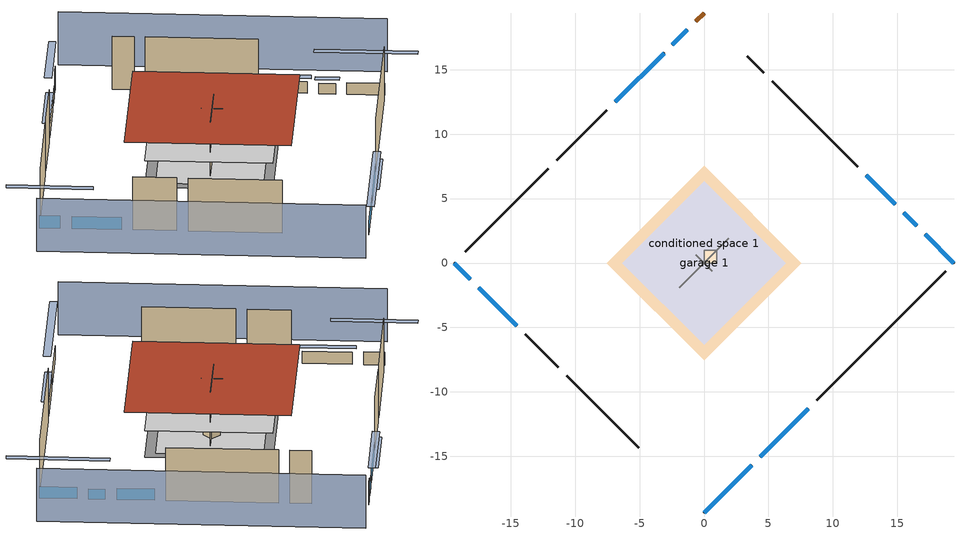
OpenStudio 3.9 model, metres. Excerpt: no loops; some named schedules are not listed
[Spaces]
conditioned space 1
 floor to garage 1 (Floor1 construction): -6.34,0 0,6.34 6.34,0 0,-6.34 z0
 floor foundation (Slab2 construction): -7.54,0 0,7.54 7.54,0 0,-7.54 z0
 floor adiabatic (AdiabaticFloorConstruction): -7.54,0 0,7.54 7.54,0 0,-7.54 z2.44
 wall outside (Wall3 construction): 8.74,-10.66 18.74,-0.66 z0:4.88
 wall outside (Wall4 construction): -10.64,-8.76 -5.08,-14.32 z0:4.88
 wall outside (Wall7 construction): -12.09,7.31 -18.53,0.87 z0:4.88
 wall outside (Wall8 construction): 11.94,7.45 5.29,14.11 z0:4.88
 wall outside (AdiabaticWallConstruction): 0,-19.4 3.72,-15.68 / 4.37,-15.03 8.09,-11.31 / -19.4,0 -18.15,-1.25 z0:1.16; -17.5,-1.9 -14.54,-4.86 z0:1.13; -1.3,18.1 -2.45,16.95 z0:1.1; -3.1,16.3 -6.9,12.5 z0:1.19; 19.4,0 17.16,2.24 / 14.84,4.56 12.6,6.8 z0:1.07; 16.5,2.9 15.5,3.9 z0:0.95
 wall outside (AdiabaticWallConstruction 1): 0,19.4 -0.65,18.75 z0:2.03
 wall to garage 1 (Wall5 construction): 1.94,1.94 -1.94,-1.94 z0:4.88
 wall to garage 1 (Wall6 construction): -0.65,0.65 0.65,-0.65 z0:4.88
 window (WindowConstruction): 0,-19.4 3.71,-15.68 z0:1.16
 window (WindowConstruction 1): 4.37,-15.03 8.09,-11.31 z0:1.16
 window (WindowConstruction 2): -19.4,0 -18.15,-1.25 z0:1.16
 window (WindowConstruction 3): -17.5,-1.9 -14.54,-4.86 z0:1.13
 window (WindowConstruction 4): -1.3,18.1 -2.45,16.95 z0:1.1
 window (WindowConstruction 5): -3.1,16.3 -6.9,12.5 z0:1.19
 window (WindowConstruction 6): 19.4,0 17.16,2.24 z0:1.07
 window (WindowConstruction 7): 16.5,2.9 15.5,3.9 z0:0.94
 window (WindowConstruction 8): 14.84,4.56 12.6,6.8 z0:1.07
 door (Door): 0,19.4 -0.65,18.75 z0:2.03
 ceiling adiabatic (AdiabaticFloorConstruction): 0,-7.54 7.54,0 0,7.54 -7.54,0 z2.44
 roof outside (Roof1 construction): 0,9.85 -9.85,0 0,-9.85 9.85,0 z4.88
garage 1
 floor foundation (Slab1 construction): -6.34,0 0,6.34 6.34,0 0,-6.34 z0
 wall outside (Wall1 construction): -13.88,-5.52 -11.29,-8.11 z0:4.88
 wall outside (Wall2 construction): -7.56,11.84 -11.44,7.96 z0:4.88
 wall outside (Wall9 construction): 4.63,14.77 3.34,16.06 z0:4.88
central ac and furnace airloop ret air space
 floor adiabatic (AdiabaticConst): 0,0 0,1 1,1 1,0 z0
 wall adiabatic (AdiabaticConst): 0,1 0,0 1,0 1,1 0,1 z0:1
 ceiling adiabatic (AdiabaticConst): 1,0 1,1 0,1 0,0 z1
shading: 22.63,3.23 3.23,22.63 / -22.63,-3.23 -3.23,-22.63 z0:4.88; 5.65,-13.75 -1.94,-21.34 -1.51,-21.77 6.09,-14.18 z3.9; 8.3,-11.1 4.16,-15.24 4.59,-15.67 8.73,-11.53 z1.46; -16.21,-3.19 -21.34,1.94 -21.77,1.51 -16.64,-3.62 z3.9; -14.32,-5.08 -17.71,-1.69 -18.14,-2.12 -14.75,-5.51 z1.43; -4.39,15.01 0.64,20.04 0.21,20.47 -4.82,15.44 z3.84; -7.12,12.28 -2.89,16.51 -3.32,16.94 -7.55,12.72 z1.49; 15.22,4.18 21.34,-1.94 21.77,-1.51 15.65,4.61 z3.81; 15.28,4.12 16.72,2.68 17.15,3.11 15.72,4.55 z1.25; 12.39,7.01 15.06,4.34 15.49,4.77 12.82,7.44 z1.37
[Site]
Portland Intl Arpt_OR: Latitude {deg}=45.59; Longitude {deg}=-122.6; Time Zone {hr}=-8; Elevation {m}=33; Terrain=Suburbs; Keep Site Location Information=Yes
[Site:GroundTemperature:Shallow]
10.2558, 8.96328, 8.85977, 9.47314, 11.9355, 14.3863, 16.5111, 17.8571, 17.9714, 16.8767, 14.8061, 12.4304
[Site:WaterMainsTemperature]
Calculation Method=Schedule; Temperature Schedule=mains temperature schedule
[Building]
Building 1
[Material] Roughness=Rough
Name | Thickness {m} | Conductivity {W/m-K} | Density {kg/m3} | Specific Heat {J/kg-K} | Thermal Absorptance | Solar Absorptance | Visible Absorptance
slate or tile shingles | 0.01905 | 0.840978 | 1899.972 | 799.717 | 0.9 | 0.75 | 0.75
roof rigid ins | 0.103632 | 0.029427 | 32.04 | 1214.23 | 0.9 | 0.7 | 0.7
osb sheathing 0.75 in. | 0.01905 | 0.115458 | 512.64 | 1214.23 | 0.9 | 0.7 | 0.7
roof stud and cavity | 0.2032 | 0.159782 | 78.34581 | 1123.46 | 0.9 | 0.7 | 0.7
gypsum board | 0.0127 | 0.160291 | 801 | 837.4 | 0.9 | 0.6 | 0.6
wood siding | 0.0254 | 0.102417 | 544.68 | 1172.36 | 0.9 | 0.85 | 0.85
osb sheathing 0.5 in. | 0.0127 | 0.115458 | 512.64 | 1214.23 | 0.9 | 0.7 | 0.7
wall stud and cavity | 0.1397 | 0.727959 | 139.0536 | 1170.24 | 0.9 | 0.6 | 0.6
wall rigid ins | 0.051816 | 0.029427 | 32.04 | 1214.23 | 0.9 | 0.7 | 0.7
wall stud and cavity 1 | 0.1397 | 0.230639 | 139.0536 | 1170.24 | 0.9 | 0.7 | 0.7
wall rigid ins 1; wall rigid ins 2; exterior vertical ins; exterior vertical ins 1 | 0.051816 | 0.029427 | 32.04 | 1214.23
wall stud and cavity 2 | 0.1397 | 0.181744 | 139.0536 | 1170.24 | 0.9 | 0.7 | 0.7
floor stud and cavity | 0.1397 | 0.923637 | 92.3553 | 1139.71 | 0.9 | 0.7 | 0.7
floor covering | 0.0127 | 0.0433444 | 54.468 | 1339.84 | 0.9 | 0.6 | 0.6
concrete 4.0 in. | 0.1016 | 1.803125 | 2242.8 | 837.4 | 0.9 | 0.7 | 0.7
floor covering 1 | 0.0127 | 0.0450781 | 54.468 | 1339.84 | 0.9 | 0.9 | 0.9
wood siding 1; wood siding 2 | 0.0254 | 0.102417 | 544.68 | 1172.36
wall rigid ins 3; floor rigid ins | 0.512978 | 0.029427 | 32.04 | 1214.23 | 0.9 | 0.7 | 0.7
wall stud and cavity 3 | 0.0889 | 0.380278 | 52.3479 | 1209.89 | 0.9 | 0.7 | 0.7
door material | 0.04445 | 0.0612267 | 512.64 | 1214.23 | 0.9 | 0.7 | 0.7
floor stud and cavity 1 | 0.1397 | 1.75129 | 37.0049 | 1207.88 | 0.9 | 0.7 | 0.7
wall stud and cavity 4 | 0.0889 | 0.391764 | 83.0341 | 1211.67 | 0.9 | 0.7 | 0.7
furniture material conditioned space 1; furniture material garage 1 | 0.1524 | 0.115458 | 640.8 | 1214.23 | 0.9 | 0.6 | 0.6
[Construction]
Roof1 construction: slate or tile shingles, roof rigid ins, osb sheathing 0.75 in., roof stud and cavity, gypsum board
Wall1 construction; Wall2 construction; Wall9 construction: wood siding, osb sheathing 0.5 in., wall stud and cavity
Wall3 construction; Wall4 construction: wood siding, wall rigid ins, osb sheathing 0.5 in., wall stud and cavity 1, gypsum board
Wall5 construction: wall rigid ins 1, osb sheathing 0.5 in., wall stud and cavity 2, gypsum board
Wall6 construction: wall rigid ins 2, osb sheathing 0.5 in., wall stud and cavity 2, gypsum board
Wall7 construction; Wall8 construction: wood siding, wall rigid ins 2, osb sheathing 0.5 in., wall stud and cavity 1, gypsum board
Floor1 construction: floor stud and cavity, osb sheathing 0.75 in., floor covering
Slab1 construction: concrete 4.0 in.
Slab2 construction: concrete 4.0 in., floor covering 1
WindowConstruction; WindowConstruction 1; WindowConstruction 2; WindowConstruction 3; WindowConstruction 4; WindowConstruction 5; WindowConstruction 6; WindowConstruction 7; WindowConstruction 8: WindowMaterial
AdiabaticWallConstruction: wood siding 1, wall rigid ins 3, wall stud and cavity 3, gypsum board
Door: door material
AdiabaticWallConstruction 1: wood siding 2, wall rigid ins 3, wall stud and cavity 3, gypsum board
AdiabaticFloorConstruction: floor stud and cavity 1, floor rigid ins, osb sheathing 0.75 in., floor covering
PartitionWallConstruction: gypsum board, wall stud and cavity 4, gypsum board
furniture construction conditioned space 1: furniture material conditioned space 1
furniture construction garage 1: furniture material garage 1
AdiabaticConst: Adiabatic
[WindowMaterial:SimpleGlazingSystem]
WindowMaterial: U-Factor {W/m2-K}=2.15764; Solar Heat Gain Coefficient=0.44
[Material:NoMass]
Adiabatic: Roughness=Rough; Thermal Resistance {m2-K/W}=176.1
[ThermalZone] Multiplier=1; Use Ideal Air Loads=No
Name | Volume {m3} | Thermostat
conditioned space | 749.83 | conditioned space temperature setpoint
garage | 195.726
central ac and furnace airloop ret air zone | 1
[Sizing:Zone] Zone Cooling Design Supply Air Temperature Input Method=SupplyAirTemperature; Zone Cooling Design Supply Air Temperature {C}=14; Zone Cooling Design Supply Air Temperature Difference {deltaC}=11.11; Zone Heating Design Supply Air Temperature Input Method=SupplyAirTemperature; Zone Heating Design Supply Air Temperature {C}=40; Zone Heating Design Supply Air Temperature Difference {deltaC}=11.11; Zone Cooling Design Supply Air Humidity Ratio {kg-H2O/kg-air}=0.0085; Zone Heating Design Supply Air Humidity Ratio {kg-H2O/kg-air}=0.008; Cooling Design Air Flow Method=DesignDay; Heating Design Air Flow Method=DesignDay; Account for Dedicated Outdoor Air System=No; Dedicated Outdoor Air System Control Strategy=NeutralSupplyAir; Dedicated Outdoor Air Low Setpoint Temperature for Design {C}=autosize; Dedicated Outdoor Air High Setpoint Temperature for Design {C}=autosize; Zone Load Sizing Method=Sensible Load Only No Latent Load; Zone Latent Cooling Design Supply Air Humidity Ratio Input Method=HumidityRatioDifference; Zone Cooling Design Supply Air Humidity Ratio Difference {kgWater/kgDryAir}=0.005; Zone Latent Heating Design Supply Air Humidity Ratio Input Method=HumidityRatioDifference; Zone Humidification Design Supply Air Humidity Ratio Difference {kgWater/kgDryAir}=0.005; Sizing Option=Coincident
garage; central ac and furnace airloop ret air zone
[Space]
Name | Thermal Zone | Volume {m3}
conditioned space 1 | conditioned space | 749.83
garage 1 | garage | 195.726
central ac and furnace airloop ret air space | central ac and furnace airloop ret air zone
[ThermostatSetpoint:DualSetpoint]
conditioned space temperature setpoint: Heating Setpoint Temperature Schedule=heating setpoint; Cooling Setpoint Temperature Schedule=cooling setpoint; Temperature Difference Between Cutout And Setpoint {deltaC}=0
[Foundation:Kiva] Exterior Vertical Insulation Depth {m}=0.6096; Wall Height Above Grade {m}=0.1016; Wall Depth Below Slab {m}=0.2032
Name | Initial Indoor Air Temperature {C} | Exterior Vertical Insulation Material
Foundation Kiva 1 | 13.4258 | exterior vertical ins
Foundation Kiva 2 | 20 | exterior vertical ins 1
[Foundation:Kiva:Settings]
Soil Conductivity {W/m-K}=1.3848; Soil Density {kg/m3}=1842.3; Soil Specific Heat {J/kg-K}=418.7; Ground Solar Absorptivity=0.9; Ground Thermal Absorptivity=0.9; Ground Surface Roughness {m}=0.03; Far-Field Width {m}=40; Deep-Ground Boundary Condition=ZeroFlux; Deep-Ground Depth {m}=40; Minimum Cell Dimension {m}=0.2; Maximum Cell Growth Coefficient=3; Simulation Timestep=Timestep
[SurfaceProperty:ExposedFoundationPerimeter] Exposed Perimeter Calculation Method=TotalExposedPerimeter
Name | Total Exposed Perimeter {m}
Slab1 | 21.9456
Slab2 | 37.12464
[SurfaceProperty:IncidentSolarMultiplier] Incident Solar Multiplier=1; Incident Solar Multiplier Schedule=trans schedule winter=0.85 summer=0.7
Window1; Window2; Window3; Window4; Window5; Window6; Window7; Window8; Window9
[InternalMass:Definition] Design Level Calculation Method=SurfaceArea
Name | Construction | Surface Area {m2}
partition wall mass | PartitionWallConstruction | 307.509
furniture mass conditioned space 1 | furniture construction conditioned space 1 | 123.004
furniture mass garage 1 | furniture construction garage 1 | 8.02682
[InternalMass] Multiplier=1
Name | Internal Mass Definition | Space or SpaceType
partition wall mass | partition wall mass | conditioned space 1
furniture mass conditioned space 1 | furniture mass conditioned space 1 | conditioned space 1
furniture mass garage 1 | furniture mass garage 1 | garage 1
[Fan:SystemModel]
central ac and furnace supply fan: Availability Schedule=Always On Discrete; Design Maximum Air Flow Rate {m3/s}=0.53802; Speed Control Method=Discrete; Electric Power Minimum Flow Rate Fraction=0.2; Design Pressure Rise {Pa}=500; Motor Efficiency=1; Motor In Air Stream Fraction=1; Design Electric Power Consumption {W}=autosize; Design Power Sizing Method=PowerPerFlow; Electric Power Per Unit Flow Rate {W/(m3/s)}=794.58; Electric Power Per Unit Flow Rate Per Unit Pressure {W-s/m3-Pa}=1.66667; Fan Total Efficiency=0.7; Motor Loss Radiative Fraction=0; Speed Flow Fraction 1=0.90175; Speed Electric Power Fraction 1=0.73327; Speed Flow Fraction 2=1; Speed Electric Power Fraction 2=1
[EnergyManagementSystem:Sensor]
Name | Output Variable or Output Meter Index Key | Output Variable or Output Meter
central_ac_and_furnace_supply_fan_s; central_ac_and_furnace_supply_fan_s_1 | central ac and furnace supply fan | Fan Electricity Energy
water_heater_amb_temp; fridge_tin_s_1 | garage | Zone Mean Air Temperature
water_heater_amb_rh | garage | Zone Air Relative Humidity
water_heater_T_set | water heater setpoint | Schedule Value
out_pb_s |  | Site Outdoor Air Barometric Pressure
out_wt_s |  | Site Outdoor Air Humidity Ratio
site_vw_s |  | Site Wind Speed
cool_season | cooling season schedule | Schedule Value
central_ac_and_furnace_airloop_Fan_RTF_s | central ac and furnace supply fan | Fan Runtime Fraction Speed 1
central_ac_and_furnace_airloop_Fan_RTF_s_1 | central ac and furnace supply fan | Fan Runtime Fraction Speed 2
central_ac_and_furnace_airloop_AH_MFR_s | Node 5 | System Node Mass Flow Rate
central_ac_and_furnace_airloop_AH_VFR_s | Node 5 | System Node Current Density Volume Flow Rate
central_ac_and_furnace_airloop_AH_Tout_s | Node 5 | System Node Temperature
central_ac_and_furnace_airloop_AH_Wout_s | Node 5 | System Node Humidity Ratio
central_ac_and_furnace_airloop_RA_T_s | Node 8 | System Node Temperature
central_ac_and_furnace_airloop_Ra_W_s | Node 8 | System Node Humidity Ratio
central_ac_and_furnace_airloop_0_DZ_T_s | garage | Zone Air Temperature
central_ac_and_furnace_airloop_0_DZ_W_s | garage | Zone Mean Air Humidity Ratio
natural_vent_s | natural vent schedule | Schedule Value
htg_sp_s | heating setpoint | Schedule Value
clg_sp_s | cooling setpoint | Schedule Value
mech_vent_range_fan_0_sch_s | mech vent range fan 0 schedule | Schedule Value
mech_vent_bath_fan_0_sch_s | mech vent bath fan 0 schedule | Schedule Value
clothes_dryer_exhaust_0_sch_s | clothes_dryer | Schedule Value
htg_load_cond |  | Heating:EnergyTransfer:Zone:CONDITIONED SPACE
clg_load_cond |  | Cooling:EnergyTransfer:Zone:CONDITIONED SPACE
htg_load_duct |  | Heating:EnergyTransfer:Zone:CENTRAL AC AND FURNACE AIRLOOP RET AIR ZONE
clg_load_duct |  | Cooling:EnergyTransfer:Zone:CENTRAL AC AND FURNACE AIRLOOP RET AIR ZONE
s_conv | Floor1 | Surface Inside Face Convection Heat Gain Energy
s_ig | Floor1 | Surface Inside Face Internal Gains Radiation Heat Gain Energy
s_sol | Floor1 | Surface Inside Face Solar Radiation Heat Gain Energy
s_lgt | Floor1 | Surface Inside Face Lights Radiation Heat Gain Energy
s_surf | Floor1 | Surface Inside Face Net Surface Thermal Radiation Heat Gain Energy
s_conv_1 | inferred conditioned ceiling | Surface Inside Face Convection Heat Gain Energy
s_ig_1 | inferred conditioned ceiling | Surface Inside Face Internal Gains Radiation Heat Gain Energy
s_sol_1 | inferred conditioned ceiling | Surface Inside Face Solar Radiation Heat Gain Energy
s_lgt_1 | inferred conditioned ceiling | Surface Inside Face Lights Radiation Heat Gain Energy
s_surf_1 | inferred conditioned ceiling | Surface Inside Face Net Surface Thermal Radiation Heat Gain Energy
s_conv_2 | inferred conditioned floor | Surface Inside Face Convection Heat Gain Energy
s_ig_2 | inferred conditioned floor | Surface Inside Face Internal Gains Radiation Heat Gain Energy
s_sol_2 | inferred conditioned floor | Surface Inside Face Solar Radiation Heat Gain Energy
s_lgt_2 | inferred conditioned floor | Surface Inside Face Lights Radiation Heat Gain Energy
s_surf_2 | inferred conditioned floor | Surface Inside Face Net Surface Thermal Radiation Heat Gain Energy
s_conv_3 | Roof1 | Surface Inside Face Convection Heat Gain Energy
s_ig_3 | Roof1 | Surface Inside Face Internal Gains Radiation Heat Gain Energy
s_sol_3 | Roof1 | Surface Inside Face Solar Radiation Heat Gain Energy
s_lgt_3 | Roof1 | Surface Inside Face Lights Radiation Heat Gain Energy
s_surf_3 | Roof1 | Surface Inside Face Net Surface Thermal Radiation Heat Gain Energy
s_conv_4 | Slab2 | Surface Inside Face Convection Heat Gain Energy
s_ig_4 | Slab2 | Surface Inside Face Internal Gains Radiation Heat Gain Energy
s_sol_4 | Slab2 | Surface Inside Face Solar Radiation Heat Gain Energy
s_lgt_4 | Slab2 | Surface Inside Face Lights Radiation Heat Gain Energy
s_surf_4 | Slab2 | Surface Inside Face Net Surface Thermal Radiation Heat Gain Energy
ss_sol | Door1 | Surface Inside Face Solar Radiation Heat Gain Energy
ss_lgt | Door1 | Surface Inside Face Lights Radiation Heat Gain Energy
ss_conv | Door1 | Surface Inside Face Convection Heat Gain Energy
ss_ig | Door1 | Surface Inside Face Internal Gains Radiation Heat Gain Energy
ss_surf | Door1 | Surface Inside Face Net Surface Thermal Radiation Heat Gain Energy
ss_conv_1 | Window1 | Surface Inside Face Convection Heat Gain Energy
ss_ig_1 | Window1 | Surface Inside Face Internal Gains Radiation Heat Gain Energy
ss_surf_1 | Window1 | Surface Inside Face Net Surface Thermal Radiation Heat Gain Energy
ss_trans_in | Window1 | Surface Window Transmitted Solar Radiation Rate
ss_back_out | Window1 | Surface Window Shortwave from Zone Back Out Window Heat Transfer Rate
ss_trans_out | Window1 | Surface Inside Face Initial Transmitted Diffuse Transmitted Out Window Solar Radiation Rate
ss_conv_2 | Window2 | Surface Inside Face Convection Heat Gain Energy
ss_ig_2 | Window2 | Surface Inside Face Internal Gains Radiation Heat Gain Energy
ss_surf_2 | Window2 | Surface Inside Face Net Surface Thermal Radiation Heat Gain Energy
ss_trans_in_1 | Window2 | Surface Window Transmitted Solar Radiation Rate
ss_back_out_1 | Window2 | Surface Window Shortwave from Zone Back Out Window Heat Transfer Rate
ss_trans_out_1 | Window2 | Surface Inside Face Initial Transmitted Diffuse Transmitted Out Window Solar Radiation Rate
ss_conv_3 | Window3 | Surface Inside Face Convection Heat Gain Energy
ss_ig_3 | Window3 | Surface Inside Face Internal Gains Radiation Heat Gain Energy
ss_surf_3 | Window3 | Surface Inside Face Net Surface Thermal Radiation Heat Gain Energy
ss_trans_in_2 | Window3 | Surface Window Transmitted Solar Radiation Rate
ss_back_out_2 | Window3 | Surface Window Shortwave from Zone Back Out Window Heat Transfer Rate
ss_trans_out_2 | Window3 | Surface Inside Face Initial Transmitted Diffuse Transmitted Out Window Solar Radiation Rate
ss_conv_4 | Window4 | Surface Inside Face Convection Heat Gain Energy
[ElectricEquipment:Definition] Design Level Calculation Method=EquipmentLevel
Name | Design Level {W} | Fraction Latent | Fraction Radiant | Fraction Lost
ceiling fan | 18.172 | 0 | 0.558 | 0
clothes washer | 355.637 | 0.03 | 0.162 | 0.7
clothes dryer | 4596.37 | 0.015 | 0.081 | 0.85
dishwasher | 418.184 | 0.3 | 0.18 | 0.4
fridge | 49.4292 | 0 | 0.6 | 0
fridge 2 | 80.4475 | 0 | 0.6 | 0
cooking range | 52.5953 | 0.16 | 0.384 | 0.2
misc tv | 690.306 | 0 | 0.6 | 0
misc plug loads | 541.842 | 0.021 | 0.558 | 0.049
whole house fan; mech vent house fan | 0 | 0 | 0 | 1
mech vent house fan cfis | 0 | 0 | 0 | 0
mech vent range fan 0 | 30 | 0 | 0 | 1
mech vent bath fan 0 | 45 | 0 | 0 | 1
[ElectricEquipment]
Name | Electric Equipment Definition | Space or SpaceType | Schedule
ceiling fan | ceiling fan | conditioned space 1 | ceiling_fan
clothes washer | clothes washer | conditioned space 1 | clothes_washer
clothes dryer | clothes dryer | conditioned space 1 | clothes_dryer
dishwasher | dishwasher | conditioned space 1 | dishwasher
fridge | fridge | conditioned space 1 | fridge schedule
fridge 1 | fridge 2 | garage 1 | fridge schedule 1
cooking range | cooking range | conditioned space 1 | cooking_range
misc tv | misc tv | conditioned space 1 | plug_loads_tv
misc plug loads | misc plug loads | conditioned space 1 | plug_loads_other
whole house fan | whole house fan | conditioned space 1 | Always On Discrete
mech vent house fan | mech vent house fan | conditioned space 1 | mech vent house fan schedule
mech vent house fan cfis | mech vent house fan cfis | conditioned space 1 | mech vent house fan cfis schedule
mech vent range fan 0 | mech vent range fan 0 | conditioned space 1 | mech vent range fan 0 schedule
mech vent bath fan 0 | mech vent bath fan 0 | conditioned space 1 | mech vent bath fan 0 schedule
[OtherEquipment:Definition] Design Level Calculation Method=EquipmentLevel
Name | Design Level {W} | Fraction Latent | Fraction Radiant | Fraction Lost
water heater sens; central ac and furnace airloop_0 SupSensLkToCond; central ac and furnace airloop_0 SupCondToLv; central ac and furnace airloop_0 RetCondToRP; central ac and furnace airloop_0 RetSensLkToRP; central ac and furnace airloop_0 SupCondToDZ; central ac and furnace airloop_0 RetCondToDZ; central ac and furnace airloop_0 SupSensLkToDZ; mech vent house fan sensible load | 0 | 0 | 0 | 0
water heater lat; central ac and furnace airloop_0 SupLatLkToCond; central ac and furnace airloop_0 RetLatLkToRP; central ac and furnace airloop_0 SupLatLkToDZ; mech vent house fan latent load | 0 | 1 | 0 | 0
water heater energy adjustment1 | 0.01 | 0 | 0 | 1
clothes dryer 2 | 0 | 0.015 | 0.081 | 0.85
cooking range 2 | 1541.42 | 0.16 | 0.384 | 0.2
general water use sensible | -98.09 | 0 | 0.6 | 0
general water use latent | 99.529 | 1 | 0 | 0
[OtherEquipment]
Name | Other Equipment Definition | Space or SpaceType | Schedule | Fuel Type
water heater sens | water heater sens | garage 1 | Always On Discrete
water heater lat | water heater lat | garage 1 | Always On Discrete
water heater energy adjustment1 | water heater energy adjustment1 | garage 1 | Always On Discrete | Electricity
clothes dryer 1 | clothes dryer 2 | conditioned space 1 | clothes_dryer | Electricity
cooking range 1 | cooking range 2 | conditioned space 1 | cooking_range | NaturalGas
general water use sensible | general water use sensible | conditioned space 1 | general water use schedule
general water use latent | general water use latent | conditioned space 1 | general water use schedule
central ac and furnace airloop_0 SupSensLkToCond | central ac and furnace airloop_0 SupSensLkToCond | conditioned space 1 | Always On Discrete
central ac and furnace airloop_0 SupLatLkToCond | central ac and furnace airloop_0 SupLatLkToCond | conditioned space 1 | Always On Discrete
central ac and furnace airloop_0 SupCondToLv | central ac and furnace airloop_0 SupCondToLv | conditioned space 1 | Always On Discrete
central ac and furnace airloop_0 RetCondToRP | central ac and furnace airloop_0 RetCondToRP | central ac and furnace airloop ret air space | Always On Discrete
central ac and furnace airloop_0 RetSensLkToRP | central ac and furnace airloop_0 RetSensLkToRP | central ac and furnace airloop ret air space | Always On Discrete
central ac and furnace airloop_0 RetLatLkToRP | central ac and furnace airloop_0 RetLatLkToRP | central ac and furnace airloop ret air space | Always On Discrete
central ac and furnace airloop_0 SupCondToDZ | central ac and furnace airloop_0 SupCondToDZ | garage 1 | Always On Discrete
central ac and furnace airloop_0 RetCondToDZ | central ac and furnace airloop_0 RetCondToDZ | garage 1 | Always On Discrete
central ac and furnace airloop_0 SupSensLkToDZ | central ac and furnace airloop_0 SupSensLkToDZ | garage 1 | Always On Discrete
central ac and furnace airloop_0 SupLatLkToDZ | central ac and furnace airloop_0 SupLatLkToDZ | garage 1 | Always On Discrete
mech vent house fan sensible load | mech vent house fan sensible load | conditioned space 1 | Always On Discrete
mech vent house fan latent load | mech vent house fan latent load | conditioned space 1 | Always On Discrete
[WaterUse:Equipment:Definition]
Name | Peak Flow Rate {m3/s}
clothes washer | 8.5972e-06
dishwasher | 4.4879e-06
[Lights:Definition] Design Level Calculation Method=LightingLevel; Fraction Radiant=0.6; Fraction Visible=0.2; Return Air Fraction=0
Name | Lighting Level {W}
interior lighting | 415.399
garage lighting | 8.51064
[Lights] Fraction Replaceable=1
Name | Lights Definition | Space or SpaceType | Schedule
interior lighting | interior lighting | conditioned space 1 | lighting_interior
garage lighting | garage lighting | garage 1 | lighting_garage
[Exterior:Lights:Definition]
exterior lighting: Design Level {W}=10.1836
[Exterior:Lights]
exterior lighting: Exterior Lights Definition=exterior lighting; Schedule=exterior lighting schedule
[People:Definition]
occupants: Number of People Calculation Method=People; Number of People {people}=5; Fraction Radiant=0.314171; Sensible Heat Fraction=0.56303; Carbon Dioxide Generation Rate {m3/s-W}=0; Enable ASHRAE 55 Comfort Warnings=No; Mean Radiant Temperature Calculation Type=EnclosureAveraged
[People]
occupants: People Definition=occupants; Space or SpaceType=conditioned space 1; Number of People Schedule=occupants; Activity Level Schedule=occupants activity schedule; Multiplier=1
[ZoneMixing] Schedule=Always On Continuous; Design Flow Rate Calculation Method=Flow/Zone; Design Flow Rate {m3/s}=0
Name | Zone or Space | Source Zone or Space
central ac and furnace airloop_0 ZoneMixDZToCond mix | conditioned space | garage
central ac and furnace airloop_0 ZoneMixCondToDZ mix | garage | conditioned space
[SpaceInfiltration:DesignFlowRate] Schedule=Always On Discrete; Design Flow Rate Calculation Method=Flow/Space; Design Flow Rate {m3/s}=0
Name | Space or SpaceType
natural vent flow; whole house fan flow; infil flow | conditioned space 1
garage 1 duct leakage imbalance infil flow | garage 1
[SpaceInfiltration:EffectiveLeakageArea]
infil garage 1: Space or SpaceType=garage 1; Schedule=Always On Discrete; Effective Air Leakage Area {cm2}=407.755; Stack Coefficient=0.000129147; Wind Coefficient=4.38083e-05
